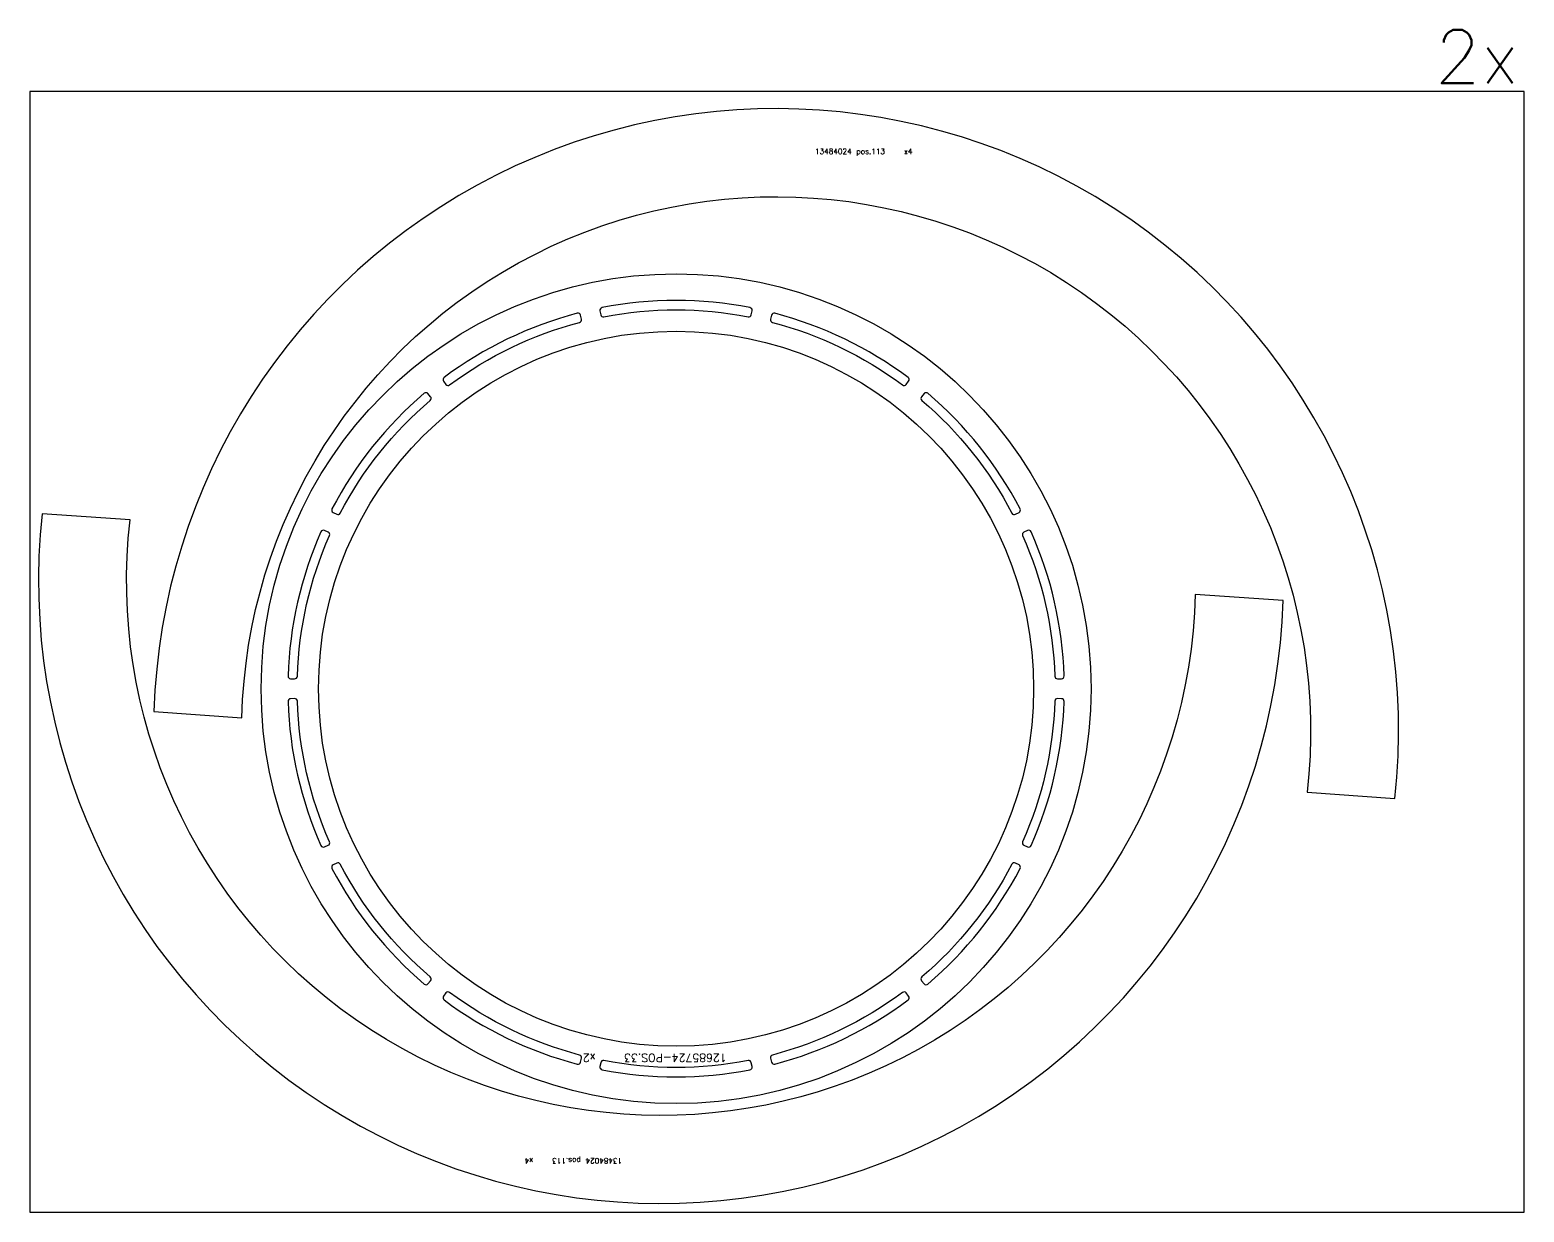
# Model space of a CAD drawing. Header units: millimetres. Extents: x 0 to 11620, y 0 to 2222.
# Drawn here: x 0 to 2800, y 0 to 2216 of the extents above; entities that cross this region are included whole.
import ezdxf

# ---------------------------------------------------------------- set-up
doc = ezdxf.new("R2010")
doc.units = ezdxf.units.MM
for name, color, linetype in [('--NestedParts--', 7, 'Continuous'), ('sheet', 24, 'Continuous'), ('Texto', 7, 'Continuous')]:
    doc.layers.add(name, color=color, linetype=linetype)
doc.styles.get("Standard").update_dxf_attribs({"font": 'txt.shx'})

msp = doc.modelspace()

# ---------------------------------------------------------------- linework, layer by layer
at = {"layer": '--NestedParts--', "color": 7}
for points in [[(232.4, 938), (397.2, 926.5, -1.045989), (2393.3, 786.9), (2558, 775.4, 1.039351)], [(1068.3, 1689.3), (1069.8, 1681.9, 0.412167), (1075.7, 1678, -0.096074), (1346, 1678, 0.412167), (1351.9, 1681.9), (1353.4, 1689.3, 0.416242), (1349.4, 1695.2, 0.096111), (1072.3, 1695.2, 0.416242)], [(775.1, 1557.3), (779.7, 1551.3, 0.412167), (786.6, 1550.3, -0.096074), (1030.2, 1667.6, 0.412167), (1033.8, 1673.7), (1031.9, 1681, 0.416242), (1025.8, 1684.6, 0.096111), (776.1, 1564.3, 0.416242)], [(1389.8, 1681), (1387.9, 1673.7, 0.412167), (1391.5, 1667.6, -0.096074), (1635.1, 1550.3, 0.412167), (1642, 1551.3), (1646.6, 1557.3, 0.416242), (1645.6, 1564.3, 0.096111), (1395.9, 1684.6, 0.416242)], [(568.2, 1311.2), (574.9, 1307.8, 0.412167), (581.6, 1309.9, -0.096074), (750.2, 1521.3, 0.412167), (750.8, 1528.3), (745.9, 1534, 0.416242), (738.9, 1534.6, 0.096111), (566.1, 1318, 0.416242)], [(1675.8, 1534), (1670.9, 1528.3, 0.412167), (1671.5, 1521.3, -0.096074), (1840.1, 1309.9, 0.412167), (1846.8, 1307.8), (1853.5, 1311.2, 0.416242), (1855.6, 1318, 0.096111), (1682.8, 1534.6, 0.416242)], [(2348.6, 1146.3), (2183.9, 1157.8, -1.045989), (187.8, 1297.4), (23, 1308.9, 1.039351)], [(488.6, 999.7), (496.1, 999.5, 0.412167), (501.2, 1004.3, -0.096074), (561.4, 1267.9, 0.412167), (558.9, 1274.5), (552, 1277.5, 0.416242), (545.4, 1275, 0.096111), (483.7, 1004.8, 0.416242)], [(1869.7, 1277.5), (1862.8, 1274.5, 0.412167), (1860.3, 1267.9, -0.096074), (1920.5, 1004.3, 0.412167), (1925.6, 999.5), (1933.1, 999.7, 0.416242), (1938, 1004.8, 0.096111), (1876.3, 1275, 0.416242)], [(552, 684.5), (558.9, 687.5, 0.412167), (561.4, 694.1, -0.096074), (501.2, 957.7, 0.412167), (496.1, 962.5), (488.6, 962.3, 0.416242), (483.7, 957.2, 0.096111), (545.4, 687, 0.416242)], [(1933.1, 962.3), (1925.6, 962.5, 0.412167), (1920.5, 957.7, -0.096074), (1860.3, 694.1, 0.412167), (1862.8, 687.5), (1869.7, 684.5, 0.416242), (1876.3, 687, 0.096111), (1938, 957.2, 0.416242)], [(745.9, 428), (750.8, 433.7, 0.412167), (750.2, 440.7, -0.096074), (581.6, 652.1, 0.412167), (574.9, 654.2), (568.2, 650.8, 0.416242), (566.1, 644, 0.096111), (738.9, 427.4, 0.416242)], [(1853.5, 650.8), (1846.8, 654.2, 0.412167), (1840.1, 652.1, -0.096074), (1671.5, 440.7, 0.412167), (1670.9, 433.7), (1675.8, 428, 0.416242), (1682.8, 427.4, 0.096111), (1855.6, 644, 0.416242)], [(1031.9, 281), (1033.8, 288.3, 0.412167), (1030.2, 294.4, -0.096074), (786.6, 411.7, 0.412167), (779.7, 410.7), (775.1, 404.7, 0.416242), (776.1, 397.7, 0.096111), (1025.8, 277.4, 0.416242)], [(1646.6, 404.7), (1642, 410.7, 0.412167), (1635.1, 411.7, -0.096074), (1391.5, 294.4, 0.412167), (1387.9, 288.3), (1389.8, 281, 0.416242), (1395.9, 277.4, 0.096111), (1645.6, 397.7, 0.416242)], [(1353.4, 272.7), (1351.9, 280.1, 0.412167), (1346, 284, -0.096074), (1075.7, 284, 0.412167), (1069.8, 280.1), (1068.3, 272.7, 0.416242), (1072.3, 266.8, 0.096111), (1349.4, 266.8, 0.416242)]]:
    msp.add_lwpolyline(points, format="xyb", close=True, dxfattribs=at)
for radius in [777.5, 670]:
    msp.add_circle((1210.9, 981), radius, dxfattribs=at)
at = {"layer": 'sheet', "color": 7}
msp.add_lwpolyline([(0, 0), (2800, 0), (2800, 2100), (0, 2100)], close=True, dxfattribs=at)

# ---------------------------------------------------------------- texts
at = {"insert": (2632.6, 2215.7), "char_height": 100, "attachment_point": 1}
msp.add_mtext_dynamic_manual_height_columns('2x', width=1386.362, gutter_width=1, heights=[0], dxfattribs=at)
at = {"layer": 'Texto', "color": 3, "insert": (1471.3, 1993.1), "char_height": 10, "width": 202.606, "attachment_point": 1}
msp.add_mtext('13484024 pos.113    x4', dxfattribs=at)
at = {"layer": 'Texto', "color": 3, "attachment_point": 1, "rotation": 180}
for s, insert, char_height, width in [('12685724-POS.33    x2', (1305.7, 281.7), 15, 401.844), ('13484024 pos.113    x4', (1109.8, 91.2), 10, 202.606)]:
    msp.add_mtext(s, dxfattribs=dict(at, insert=insert, char_height=char_height, width=width))

doc.saveas('drawing.dxf')
